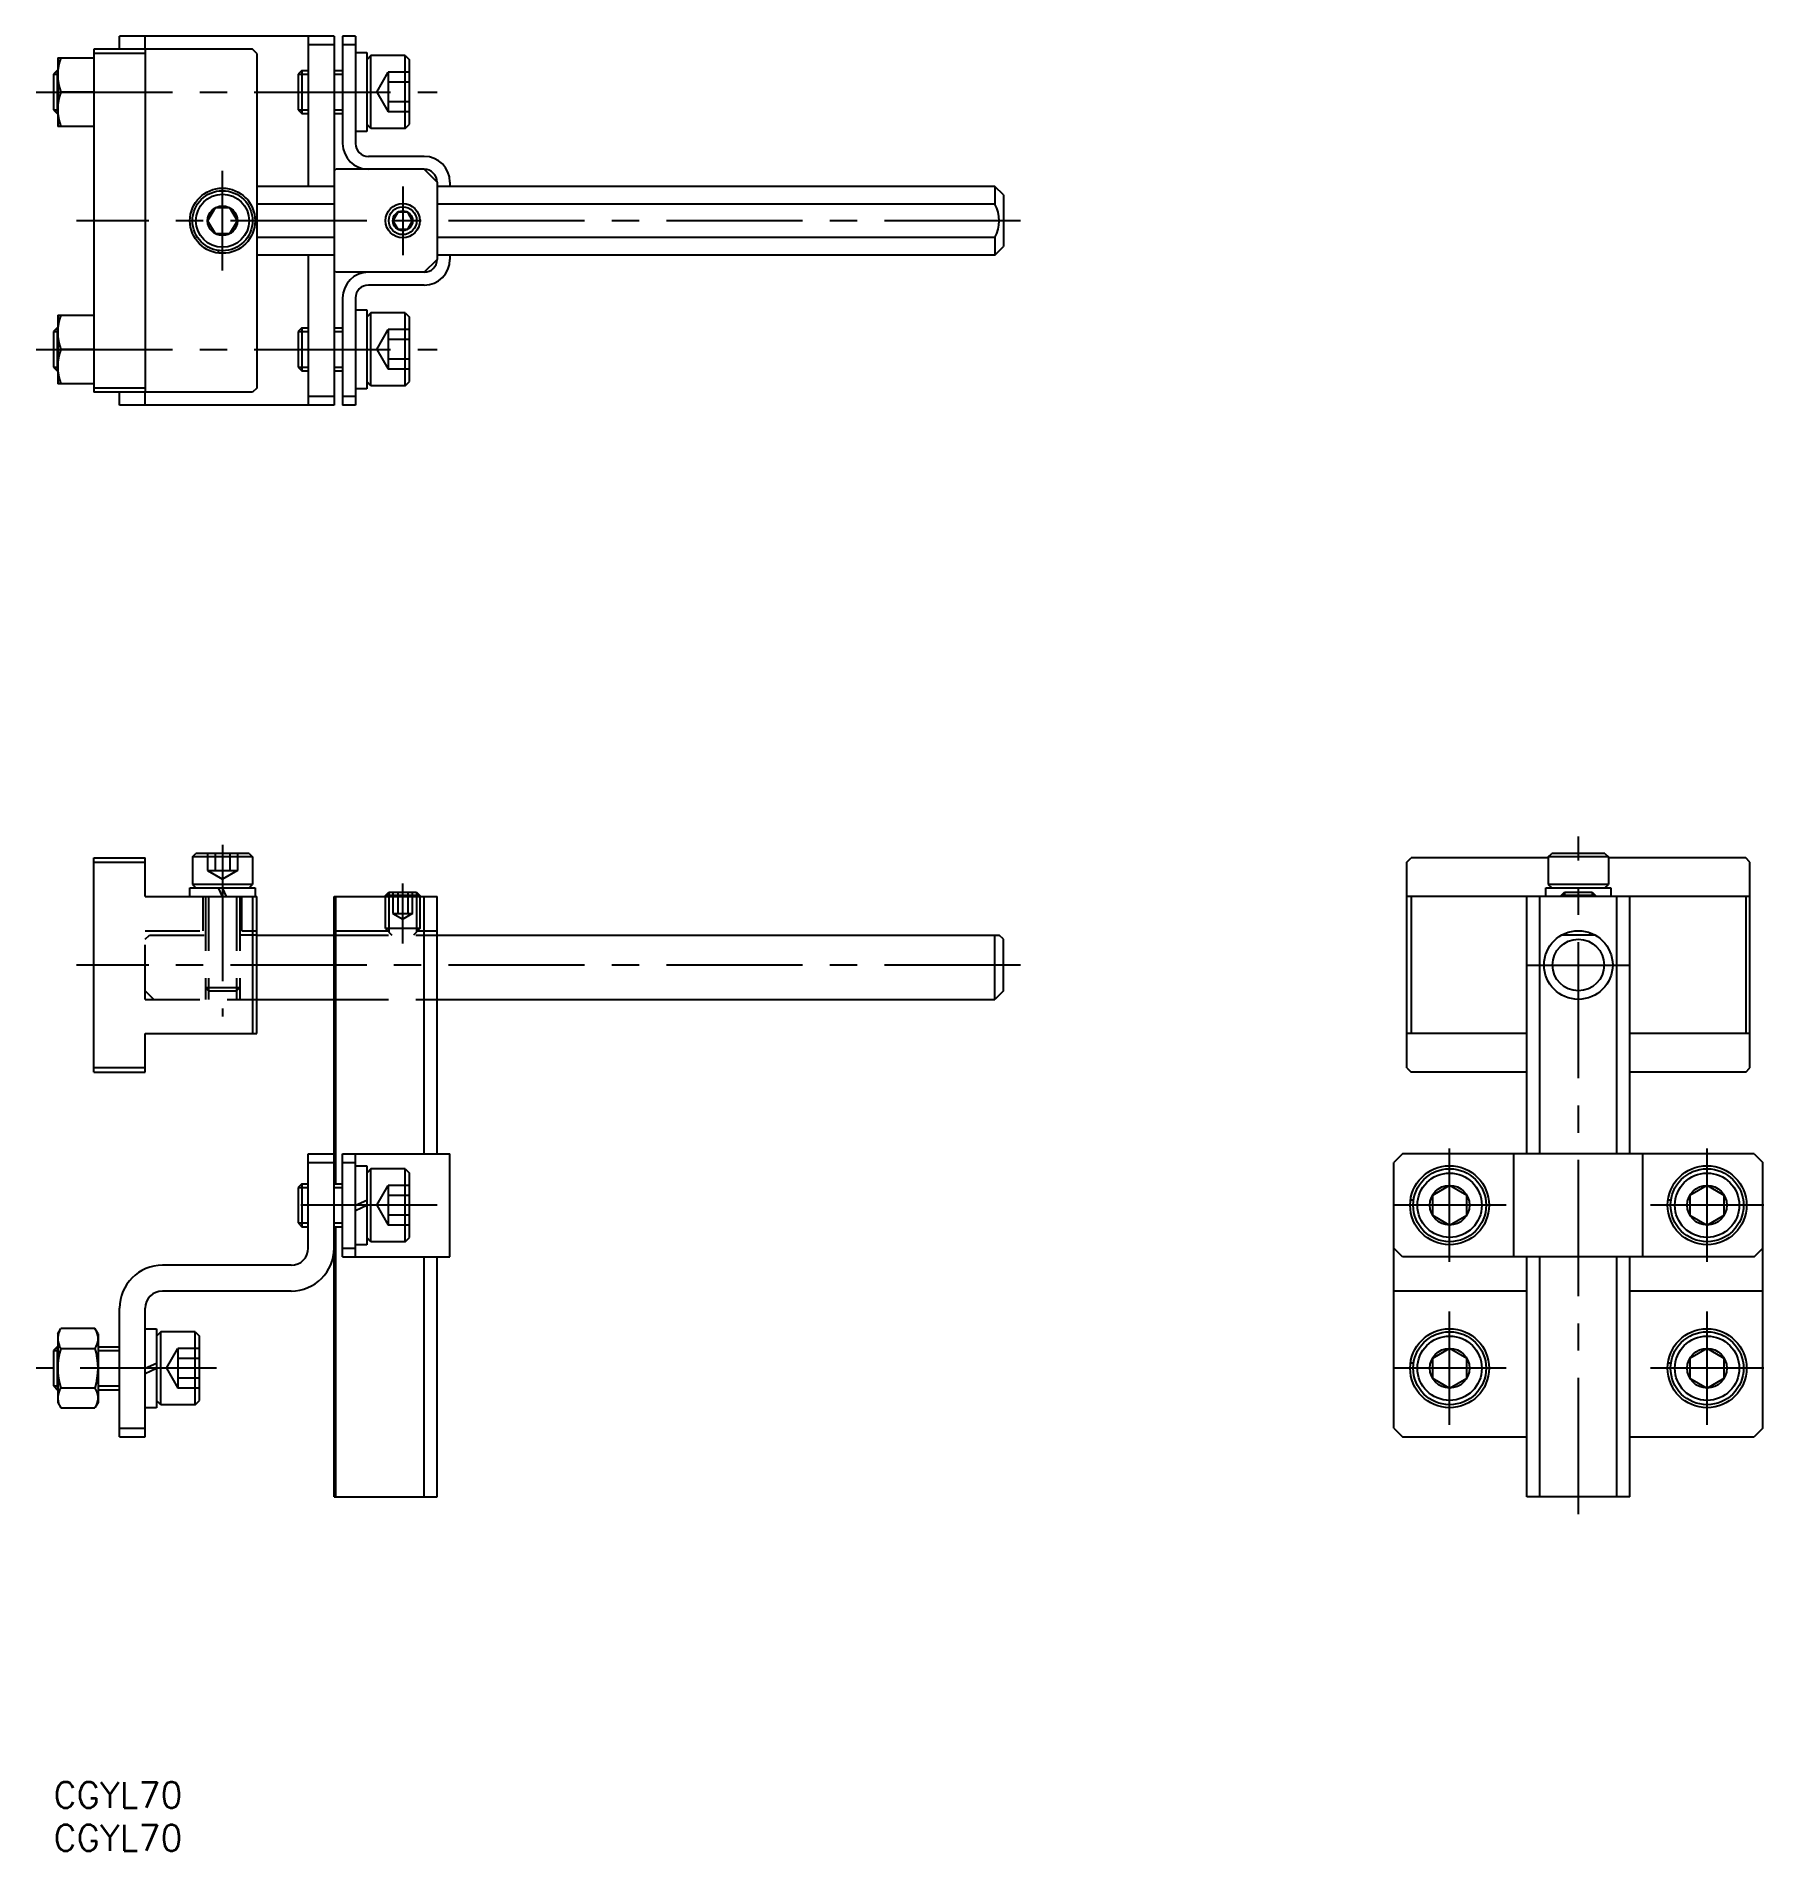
# Model space of a CAD drawing. Extents: x -2 to 199, y -8 to 204.
import ezdxf

# ---------------------------------------------------------------- set-up
doc = ezdxf.new("R2010")
doc.units = 0
doc.header["$LTSCALE"] = 0.5
doc.linetypes.add('CENTER', pattern=[50.8, 31.75, -6.35, 6.35, -6.35])
doc.linetypes.add('DASHED', pattern=[19.05, 12.7, -6.35])
doc.layers.get('0').update_dxf_attribs({"linetype": 'CONTINUOUS'})
doc.layers.add('CENTER', color=1, linetype='CENTER')
doc.styles.get("Standard").update_dxf_attribs({"font": 'txt.shx', "height": 3, "bigfont": 'bigfont.shx'})

# ---------------------------------------------------------------- blocks, each defined once
blk = doc.blocks.new('*U73')
at = {"color": 7, "linetype": 'CONTINUOUS'}
blk.add_text('CGYL70', height=3, dxfattribs=at).set_placement((0, -3))
blk = doc.blocks.new('*U74')
at = {"color": 7, "linetype": 'CONTINUOUS'}
blk.add_text('CGYL70', height=3, dxfattribs=at).set_placement((0, -8))

msp = doc.modelspace()

# ---------------------------------------------------------------- linework, layer by layer
at = {"color": 7, "linetype": 'CONTINUOUS'}
for p, q in [((32.7, 203.5), (7.7, 203.5)), ((7.7, 202), (7.7, 203.5)), ((29.7, 203.5), (29.7, 186)), ((32.7, 203.5), (32.7, 160.5)), ((35.2, 203.5), (33.7, 203.5)), ((33.7, 203.5), (33.7, 191)), ((35.2, 203.5), (35.2, 191)), ((0.5, 201), (0.5, 193)), ((0.5, 201), (4.7, 201)), ((4.7, 202), (4.7, 162)), ((23.2, 202), (4.7, 202)), ((10.7, 201.5), (4.7, 201.5)), ((10.7, 202), (10.7, 162)), ((23.7, 201.5), (23.2, 202)), ((23.7, 201.5), (23.7, 162.5)), ((32.7, 202.5), (29.7, 202.5)), ((35.2, 202.5), (33.7, 202.5)), ((35.2, 201.6), (36.5, 201.6)), ((36.5, 201.6), (36.5, 192.4)), ((37, 201.25), (36.5, 200.75)), ((37, 192.75), (37, 201.25)), ((41, 201.25), (37, 201.25)), ((41, 192.75), (41, 201.25)), ((41, 201.25), (41.5, 200.75)), ((0.43, 199.5), (0, 199.07)), ((0, 199.07), (0, 194.93)), ((0.43, 199.5), (0.5, 199.5)), ((0.43, 199.5), (0.43, 194.5)), ((28.93, 199.5), (28.5, 199.07)), ((28.5, 199.07), (28.5, 194.93)), ((28.93, 199.5), (28.93, 194.5)), ((28.93, 199.5), (29.7, 199.5)), ((32.7, 199.5), (33.7, 199.5)), ((41.5, 193.25), (41.5, 200.75)), ((4.7, 197), (0.86, 197)), ((0, 194.93), (0.43, 194.5)), ((28.5, 194.93), (28.93, 194.5)), ((0.43, 194.5), (0.5, 194.5)), ((4.7, 193), (0.5, 193)), ((28.93, 194.5), (29.7, 194.5)), ((32.7, 194.5), (33.7, 194.5)), ((37, 192.75), (36.5, 193.25)), ((41, 192.75), (37, 192.75)), ((41, 192.75), (41.5, 193.25)), ((36.5, 192.4), (35.2, 192.4)), ((43.2, 189.5), (36.7, 189.5)), ((32.7, 187.8), (32.9, 188)), ((32.7, 187.8), (32.7, 176.2)), ((43.2, 188), (32.9, 188)), ((43.2, 188), (44.7, 186.5)), ((44.7, 186.5), (44.7, 177.5)), ((46.2, 186.5), (46.2, 186)), ((32.7, 186), (23.7, 186)), ((109.7, 186), (44.7, 186)), ((109.7, 186), (109.7, 183.94)), ((110.7, 185), (109.7, 186)), ((110.7, 185), (110.7, 179)), ((18.83, 183.5), (17.97, 182)), ((17.97, 182), (18.83, 180.5)), ((20.57, 183.5), (18.83, 183.5)), ((21.43, 182), (20.57, 183.5)), ((20.57, 180.5), (21.43, 182)), ((32.7, 183.94), (23.7, 183.94)), ((40.12, 183), (39.55, 182)), ((39.55, 182), (40.12, 181)), ((41.28, 183), (40.12, 183)), ((41.85, 182), (41.28, 183)), ((41.28, 181), (41.85, 182)), ((109.7, 183.94), (44.7, 183.94)), ((18.83, 180.5), (20.57, 180.5)), ((32.7, 180.06), (23.7, 180.06)), ((40.12, 181), (41.28, 181)), ((109.7, 180.06), (44.7, 180.06)), ((109.7, 180.06), (109.7, 178)), ((19.23, 178.23), (19.23, 178.53)), ((19.7, 178.2), (19.7, 178.5)), ((32.7, 178), (23.7, 178)), ((29.7, 178), (29.7, 160.5)), ((109.7, 178), (44.7, 178)), ((46.2, 178), (46.2, 177.5)), ((109.7, 178), (110.7, 179)), ((32.9, 176), (32.7, 176.2)), ((43.2, 176), (32.9, 176)), ((43.2, 176), (44.7, 177.5)), ((43.2, 174.5), (36.7, 174.5)), ((33.7, 173), (33.7, 160.5)), ((35.2, 173), (35.2, 160.5)), ((35.2, 171.6), (36.5, 171.6)), ((36.5, 171.6), (36.5, 162.4)), ((0.43, 169.5), (0, 169.07)), ((0.43, 169.5), (0.5, 169.5)), ((0.43, 169.5), (0.43, 164.5)), ((0.5, 171), (0.5, 163)), ((0.5, 171), (4.7, 171)), ((28.93, 169.5), (28.5, 169.07)), ((28.93, 169.5), (28.93, 164.5)), ((28.93, 169.5), (29.7, 169.5)), ((32.7, 169.5), (33.7, 169.5)), ((37, 171.25), (36.5, 170.75)), ((37, 162.75), (37, 171.25)), ((41, 171.25), (37, 171.25)), ((41, 162.75), (41, 171.25)), ((41, 171.25), (41.5, 170.75)), ((41.5, 163.25), (41.5, 170.75)), ((0, 169.07), (0, 164.93)), ((28.5, 169.07), (28.5, 164.93)), ((4.7, 167), (0.86, 167)), ((0, 164.93), (0.43, 164.5)), ((0.43, 164.5), (0.5, 164.5)), ((4.7, 163), (0.5, 163)), ((28.5, 164.93), (28.93, 164.5)), ((28.93, 164.5), (29.7, 164.5)), ((32.7, 164.5), (33.7, 164.5)), ((37, 162.75), (36.5, 163.25)), ((41, 162.75), (41.5, 163.25)), ((10.7, 162.5), (4.7, 162.5)), ((23.2, 162), (4.7, 162)), ((7.7, 160.5), (7.7, 162)), ((23.7, 162.5), (23.2, 162)), ((32.7, 161.5), (29.7, 161.5)), ((35.2, 161.5), (33.7, 161.5)), ((36.5, 162.4), (35.2, 162.4)), ((41, 162.75), (37, 162.75)), ((32.7, 160.5), (7.7, 160.5)), ((35.2, 160.5), (33.7, 160.5)), ((16.2, 107.84), (16.6, 108.24)), ((22.8, 108.24), (16.6, 108.24)), ((22.8, 108.24), (23.2, 107.84)), ((174.2, 107.84), (174.6, 108.24)), ((180.8, 108.24), (174.6, 108.24)), ((180.8, 108.24), (181.2, 107.84)), ((4.7, 82.74), (4.7, 107.74)), ((4.7, 107.74), (10.7, 107.74)), ((4.7, 107.24), (10.7, 107.24)), ((10.7, 103.24), (10.7, 107.74)), ((23.2, 107.84), (16.2, 107.84)), ((16.2, 107.84), (16.2, 104.64)), ((23.2, 107.84), (23.2, 104.64)), ((157.7, 107.24), (158.2, 107.74)), ((157.7, 83.24), (157.7, 107.24)), ((174.2, 107.74), (158.2, 107.74)), ((181.2, 107.84), (174.2, 107.84)), ((174.2, 107.84), (174.2, 104.64)), ((181.2, 107.84), (181.2, 104.64)), ((197.2, 107.74), (181.2, 107.74)), ((197.7, 107.24), (197.2, 107.74)), ((197.7, 83.24), (197.7, 107.24)), ((15.9, 103.24), (15.9, 104.24)), ((15.9, 104.24), (23.5, 104.24)), ((23.2, 104.64), (16.2, 104.64)), ((16.2, 104.64), (16.6, 104.24)), ((19.7, 103.24), (19.23, 104.24)), ((20.17, 103.24), (19.7, 104.24)), ((22.8, 104.24), (23.2, 104.64)), ((23.5, 104.24), (23.5, 103.24)), ((38.7, 103.36), (39.08, 103.74)), ((39.08, 103.74), (42.32, 103.74)), ((42.32, 103.74), (42.7, 103.36)), ((173.9, 103.24), (173.9, 104.24)), ((173.9, 104.24), (181.5, 104.24)), ((181.2, 104.64), (174.2, 104.64)), ((174.2, 104.64), (174.6, 104.24)), ((175.7, 103.36), (176.08, 103.74)), ((176.08, 103.74), (179.32, 103.74)), ((179.32, 103.74), (179.7, 103.36)), ((180.8, 104.24), (181.2, 104.64)), ((181.5, 104.24), (181.5, 103.24)), ((10.7, 103.24), (23.7, 103.24)), ((17.7, 103.24), (20.7, 103.24)), ((23.2, 103.24), (23.2, 87.24)), ((23.7, 87.24), (23.7, 103.24)), ((32.7, 33.24), (32.7, 103.24)), ((32.7, 103.24), (44.7, 103.24)), ((32.9, 69.74), (32.9, 103.24)), ((38.7, 103.24), (38.7, 103.36)), ((42.7, 103.36), (38.7, 103.36)), ((42.7, 103.36), (42.7, 103.24)), ((43.2, 73.24), (43.2, 103.24)), ((44.7, 73.24), (44.7, 103.24)), ((197.7, 103.24), (157.7, 103.24)), ((158.2, 103.24), (158.2, 87.24)), ((171.7, 73.24), (171.7, 103.24)), ((173.2, 73.24), (173.2, 103.24)), ((175.7, 103.24), (175.7, 103.36)), ((179.7, 103.36), (175.7, 103.36)), ((179.7, 103.24), (179.7, 103.36)), ((182.2, 73.24), (182.2, 103.24)), ((183.7, 73.24), (183.7, 103.24)), ((197.2, 103.24), (197.2, 87.24)), ((23.7, 98.74), (32.7, 98.74)), ((44.7, 98.74), (110.2, 98.74)), ((109.7, 91.24), (109.7, 98.74)), ((110.7, 98.24), (110.2, 98.74)), ((110.7, 92.24), (110.7, 98.24)), ((179.64, 98.74), (175.76, 98.74)), ((176.23, 98.96), (176.45, 98.74)), ((179.17, 98.96), (178.95, 98.74)), ((23.7, 91.24), (32.7, 91.24)), ((44.7, 91.24), (109.7, 91.24)), ((110.7, 92.24), (109.7, 91.24)), ((10.7, 87.24), (23.7, 87.24)), ((10.7, 82.74), (10.7, 87.24)), ((171.7, 87.24), (157.7, 87.24)), ((197.7, 87.24), (183.7, 87.24)), ((10.7, 83.24), (4.7, 83.24)), ((4.7, 82.74), (10.7, 82.74)), ((157.7, 83.24), (158.2, 82.74)), ((171.7, 82.74), (158.2, 82.74)), ((197.2, 82.74), (183.7, 82.74)), ((197.2, 82.74), (197.7, 83.24)), ((29.7, 73.24), (32.7, 73.24)), ((29.7, 62.24), (29.7, 73.24)), ((29.7, 72.24), (32.7, 72.24)), ((33.7, 61.24), (33.7, 73.24)), ((33.7, 73.24), (46.2, 73.24)), ((33.7, 72.24), (35.2, 72.24)), ((35.2, 61.24), (35.2, 73.24)), ((46.2, 61.24), (46.2, 73.24)), ((157.2, 73.24), (156.2, 72.24)), ((156.2, 41.24), (156.2, 72.24)), ((198.2, 73.24), (157.2, 73.24)), ((170.2, 61.24), (170.2, 73.24)), ((185.2, 61.24), (185.2, 73.24)), ((198.2, 73.24), (199.2, 72.24)), ((199.2, 41.24), (199.2, 72.24)), ((35.2, 71.84), (36.5, 71.84)), ((36.5, 71.84), (36.5, 62.64)), ((37, 71.49), (36.5, 70.99)), ((37, 62.99), (37, 71.49)), ((41, 71.49), (37, 71.49)), ((41, 62.99), (41, 71.49)), ((41, 71.49), (41.5, 70.99)), ((41.5, 63.49), (41.5, 70.99)), ((28.93, 69.74), (28.5, 69.3)), ((28.5, 69.3), (28.5, 65.17)), ((28.93, 69.74), (28.93, 64.74)), ((28.93, 69.74), (29.7, 69.74)), ((32.7, 69.74), (33.7, 69.74)), ((35.2, 67.24), (36.5, 67.84)), ((158.49, 67.84), (158.14, 67.84)), ((162.7, 69.55), (160.7, 68.39)), ((160.7, 68.39), (160.7, 66.08)), ((164.7, 68.39), (162.7, 69.55)), ((164.7, 66.08), (164.7, 68.39)), ((188.49, 67.84), (188.14, 67.84)), ((192.7, 69.55), (190.7, 68.39)), ((190.7, 68.39), (190.7, 66.08)), ((194.7, 68.39), (192.7, 69.55)), ((194.7, 66.08), (194.7, 68.39)), ((35.2, 66.63), (36.5, 67.24)), ((158.45, 67.24), (158.1, 67.24)), ((160.7, 66.08), (162.7, 64.93)), ((162.7, 64.93), (164.7, 66.08)), ((188.45, 67.24), (188.1, 67.24)), ((190.7, 66.08), (192.7, 64.93)), ((192.7, 64.93), (194.7, 66.08)), ((28.5, 65.17), (28.93, 64.74)), ((28.93, 64.74), (29.7, 64.74)), ((32.7, 64.74), (33.7, 64.74)), ((32.9, 33.24), (32.9, 64.74)), ((37, 62.99), (36.5, 63.49)), ((41, 62.99), (41.5, 63.49)), ((33.7, 62.24), (35.2, 62.24)), ((36.5, 62.64), (35.2, 62.64)), ((41, 62.99), (37, 62.99)), ((157.2, 61.24), (156.2, 62.24)), ((198.2, 61.24), (199.2, 62.24)), ((27.7, 60.24), (12.7, 60.24)), ((33.7, 61.24), (46.2, 61.24)), ((43.2, 33.24), (43.2, 61.24)), ((44.7, 33.24), (44.7, 61.24)), ((198.2, 61.24), (157.2, 61.24)), ((171.7, 33.24), (171.7, 61.24)), ((173.2, 33.24), (173.2, 61.24)), ((182.2, 33.24), (182.2, 61.24)), ((183.7, 33.24), (183.7, 61.24)), ((27.7, 57.24), (12.7, 57.24)), ((171.7, 57.24), (156.2, 57.24)), ((199.2, 57.24), (183.7, 57.24)), ((7.7, 40.24), (7.7, 55.24)), ((10.7, 40.24), (10.7, 55.24)), ((0.5, 52.24), (0.86, 52.86)), ((0.5, 52.24), (0.5, 44.24)), ((4.84, 52.86), (0.86, 52.86)), ((5.2, 52.24), (4.84, 52.86)), ((5.2, 52.24), (5.2, 44.24)), ((10.7, 52.84), (12, 52.84)), ((12, 52.84), (12, 43.64)), ((12.5, 52.49), (12, 51.99)), ((12.5, 43.99), (12.5, 52.49)), ((16.5, 52.49), (12.5, 52.49)), ((16.5, 43.99), (16.5, 52.49)), ((16.5, 52.49), (17, 51.99)), ((17, 44.49), (17, 51.99)), ((0.43, 50.74), (0, 50.3)), ((0, 50.3), (0, 46.17)), ((0.43, 50.74), (0.5, 50.74)), ((0.43, 50.74), (0.43, 45.74)), ((0.86, 50.55), (4.84, 50.55)), ((5.2, 50.74), (7.7, 50.74)), ((10.7, 48.24), (12, 48.84)), ((158.49, 48.84), (158.14, 48.84)), ((162.7, 50.55), (160.7, 49.39)), ((160.7, 49.39), (160.7, 47.08)), ((164.7, 49.39), (162.7, 50.55)), ((164.7, 47.08), (164.7, 49.39)), ((188.49, 48.84), (188.14, 48.84)), ((192.7, 50.55), (190.7, 49.39)), ((190.7, 49.39), (190.7, 47.08)), ((194.7, 49.39), (192.7, 50.55)), ((194.7, 47.08), (194.7, 49.39)), ((10.7, 47.63), (12, 48.24)), ((158.45, 48.24), (158.1, 48.24)), ((160.7, 47.08), (162.7, 45.93)), ((162.7, 45.93), (164.7, 47.08)), ((188.45, 48.24), (188.1, 48.24)), ((190.7, 47.08), (192.7, 45.93)), ((192.7, 45.93), (194.7, 47.08)), ((0, 46.17), (0.43, 45.74)), ((0.43, 45.74), (0.5, 45.74)), ((4.84, 45.93), (0.86, 45.93)), ((5.2, 45.74), (7.7, 45.74)), ((12.5, 43.99), (12, 44.49)), ((16.5, 43.99), (17, 44.49)), ((0.5, 44.24), (0.86, 43.62)), ((0.86, 43.62), (4.84, 43.62)), ((5.2, 44.24), (4.84, 43.62)), ((12, 43.64), (10.7, 43.64)), ((16.5, 43.99), (12.5, 43.99)), ((7.7, 41.24), (10.7, 41.24)), ((7.7, 40.24), (10.7, 40.24)), ((156.2, 41.24), (157.2, 40.24)), ((157.2, 40.24), (171.7, 40.24)), ((183.7, 40.24), (198.2, 40.24)), ((199.2, 41.24), (198.2, 40.24)), ((32.7, 33.24), (44.7, 33.24)), ((183.7, 33.24), (171.7, 33.24))]:
    msp.add_line(p, q, dxfattribs=at)
at = {"color": 3, "linetype": 'DASHED'}
for p, q in [((10.7, 202), (10.7, 203.5)), ((37.67, 197), (39, 199.31)), ((41.5, 199.31), (39, 199.31)), ((39, 199.31), (39, 194.69)), ((37.67, 197), (39, 194.69)), ((41.5, 198.15), (39, 198.15)), ((41.5, 195.85), (39, 195.85)), ((41.5, 194.69), (39, 194.69)), ((37.67, 167), (39, 169.31)), ((41.5, 169.31), (39, 169.31)), ((39, 169.31), (39, 164.69)), ((41.5, 168.15), (39, 168.15)), ((4.7, 167), (4.84, 167)), ((37.67, 167), (39, 164.69)), ((41.5, 165.85), (39, 165.85)), ((41.5, 164.69), (39, 164.69)), ((10.7, 160.5), (10.7, 162)), ((17.97, 108.24), (17.97, 106.24)), ((18.83, 108.24), (18.83, 106.24)), ((20.57, 108.24), (20.57, 106.24)), ((21.43, 108.24), (21.43, 106.24)), ((17.97, 106.24), (19.7, 105.24)), ((17.97, 106.24), (21.43, 106.24)), ((21.43, 106.24), (19.7, 105.24)), ((39.55, 103.74), (39.55, 101.24)), ((40.12, 103.74), (40.12, 101.24)), ((41.28, 103.74), (41.28, 101.24)), ((41.85, 101.24), (41.85, 103.74)), ((17.45, 99.24), (17.45, 103.24)), ((17.7, 103.24), (17.7, 91.24)), ((18.08, 103.24), (18.08, 91.24)), ((21.32, 103.24), (21.32, 91.24)), ((21.7, 103.24), (21.7, 91.24)), ((21.95, 99.24), (21.95, 103.24)), ((38.7, 99.49), (38.7, 103.24)), ((39.08, 103.24), (39.08, 99.11)), ((42.32, 103.24), (42.32, 99.11)), ((42.7, 103.24), (42.7, 99.49)), ((42.7, 99.49), (38.7, 99.49)), ((38.7, 99.49), (39.45, 98.74)), ((39.55, 101.24), (40.7, 100.57)), ((39.55, 101.24), (41.85, 101.24)), ((41.85, 101.24), (40.7, 100.57)), ((42.7, 99.49), (41.95, 98.74)), ((10.7, 91.24), (10.7, 99.24)), ((10.7, 99.24), (17.45, 99.24)), ((10.7, 98.24), (11.2, 98.74)), ((11.2, 98.74), (17.7, 98.74)), ((23.7, 98.74), (21.7, 98.74)), ((21.95, 99.24), (23.7, 99.24)), ((32.7, 99.24), (44.7, 99.24)), ((32.7, 98.74), (44.7, 98.74)), ((10.7, 92.24), (11.7, 91.24)), ((10.7, 91.24), (23.7, 91.24)), ((17.7, 92.62), (21.7, 92.62)), ((17.7, 92.62), (18.08, 92.24)), ((18.08, 92.24), (21.32, 92.24)), ((21.32, 92.24), (21.7, 92.62)), ((32.7, 91.24), (44.7, 91.24)), ((37.67, 67.24), (39, 69.55)), ((41.5, 69.55), (39, 69.55)), ((39, 69.55), (39, 64.93)), ((41.5, 68.39), (39, 68.39)), ((37.67, 67.24), (39, 64.93)), ((41.5, 66.08), (39, 66.08)), ((41.5, 64.93), (39, 64.93)), ((13.17, 48.24), (14.5, 50.55)), ((17, 50.55), (14.5, 50.55)), ((14.5, 50.55), (14.5, 45.93)), ((17, 49.39), (14.5, 49.39)), ((13.17, 48.24), (14.5, 45.93)), ((17, 47.08), (14.5, 47.08)), ((17, 45.93), (14.5, 45.93))]:
    msp.add_line(p, q, dxfattribs=at)
at = {"color": 3, "linetype": 'CONTINUOUS'}
for p, q in [((0, 199.07), (0.5, 199.07)), ((28.5, 199.07), (29.7, 199.07)), ((32.7, 199.07), (33.7, 199.07)), ((0, 194.93), (0.5, 194.93)), ((28.5, 194.93), (29.7, 194.93)), ((32.7, 194.93), (33.7, 194.93)), ((0, 169.07), (0.5, 169.07)), ((28.5, 169.07), (29.7, 169.07)), ((32.7, 169.07), (33.7, 169.07)), ((0, 164.93), (0.5, 164.93)), ((28.5, 164.93), (29.7, 164.93)), ((32.7, 164.93), (33.7, 164.93)), ((39.08, 103.74), (39.08, 103.24)), ((42.32, 103.74), (42.32, 103.24)), ((176.08, 103.74), (176.08, 103.24)), ((179.32, 103.74), (179.32, 103.24)), ((28.5, 69.3), (29.7, 69.3)), ((32.7, 69.3), (33.7, 69.3)), ((28.5, 65.17), (29.7, 65.17)), ((32.7, 65.17), (33.7, 65.17)), ((0, 50.3), (0.5, 50.3)), ((5.2, 50.3), (7.7, 50.3)), ((0, 46.17), (0.5, 46.17)), ((5.2, 46.17), (7.7, 46.17))]:
    msp.add_line(p, q, dxfattribs=at)
at = {"color": 7, "linetype": 'CONTINUOUS'}
for centre, radius in [((19.7, 182), 3.8), ((19.7, 182), 3.5), ((19.7, 182), 3.1), ((19.7, 182), 1.73), ((40.7, 182), 2), ((40.7, 182), 1.15), ((177.7, 95.24), 4), ((177.7, 95.24), 3), ((162.7, 67.24), 4.6), ((162.7, 67.24), 4.25), ((162.7, 67.24), 3.75), ((192.7, 67.24), 4.6), ((192.7, 67.24), 4.25), ((192.7, 67.24), 3.75), ((162.7, 67.24), 2.31), ((192.7, 67.24), 2.31), ((162.7, 48.24), 4.6), ((162.7, 48.24), 4.25), ((162.7, 48.24), 3.75), ((192.7, 48.24), 4.6), ((192.7, 48.24), 4.25), ((192.7, 48.24), 3.75), ((162.7, 48.24), 2.31), ((192.7, 48.24), 2.31)]:
    msp.add_circle(centre, radius, dxfattribs=at)
at = {"color": 3, "linetype": 'CONTINUOUS'}
msp.add_circle((40.7, 182), 1.62, dxfattribs=at)
at = {"color": 7, "linetype": 'CONTINUOUS'}
for centre, radius, start, end in [((6.28, 199), 5.78, 159.7438, 200.2562), ((6.28, 195), 5.78, 159.7438, 200.2562), ((36.7, 191), 3, 180, 270), ((36.7, 191), 1.5, 180, 270), ((43.2, 186.5), 3, 0, 90), ((43.2, 186.5), 1.5, 0, 90), ((106.2, 182), 4, 331.045, 28.955), ((36.7, 173), 3, 90, 180), ((43.2, 177.5), 3, 270, 0), ((43.2, 177.5), 1.5, 270, 0), ((36.7, 173), 1.5, 90, 180), ((6.28, 169), 5.78, 159.7438, 200.2562), ((6.28, 165), 5.78, 159.7438, 200.2562), ((27.7, 62.24), 5, 270, 0), ((27.7, 62.24), 2, 270, 0), ((12.7, 55.24), 5, 90, 180), ((12.7, 55.24), 2, 90, 180), ((2.54, 51.7), 2.04, 154.3842, 214.3842), ((3.16, 51.7), 2.04, 325.6158, 25.6158), ((8.14, 48.24), 7.64, 162.412, 197.588), ((-2.44, 48.24), 7.64, 342.412, 17.588), ((2.54, 44.77), 2.04, 145.6158, 205.6158), ((3.16, 44.77), 2.04, 334.3842, 34.3842)]:
    msp.add_arc(centre, radius, start, end, dxfattribs=at)
at = {"layer": 'CENTER', "color": 1, "linetype": 'CENTER'}
for p, q in [((-2, 197), (44.7, 197)), ((19.7, 176.2), (19.7, 187.8)), ((40.7, 186), (40.7, 178)), ((112.7, 182), (2.7, 182)), ((-2, 167), (44.7, 167)), ((177.7, 31.24), (177.7, 110.24)), ((19.7, 109.24), (19.7, 89.24)), ((40.7, 97.74), (40.7, 104.74)), ((112.7, 95.24), (2.7, 95.24)), ((171.7, 95.24), (183.7, 95.24)), ((162.7, 60.64), (162.7, 73.84)), ((192.7, 60.64), (192.7, 73.84)), ((44.7, 67.24), (26.5, 67.24)), ((169.3, 67.24), (156.1, 67.24)), ((199.3, 67.24), (186.1, 67.24)), ((162.7, 41.64), (162.7, 54.84)), ((192.7, 41.64), (192.7, 54.84)), ((19, 48.24), (-2, 48.24)), ((169.3, 48.24), (156.1, 48.24)), ((199.3, 48.24), (186.1, 48.24))]:
    msp.add_line(p, q, dxfattribs=at)

# ---------------------------------------------------------------- block references
at = {"color": 7, "linetype": 'CONTINUOUS'}
for name in ['*U73', '*U74']:
    msp.add_blockref(name, (0, 0), dxfattribs=at)

doc.saveas('drawing.dxf')
